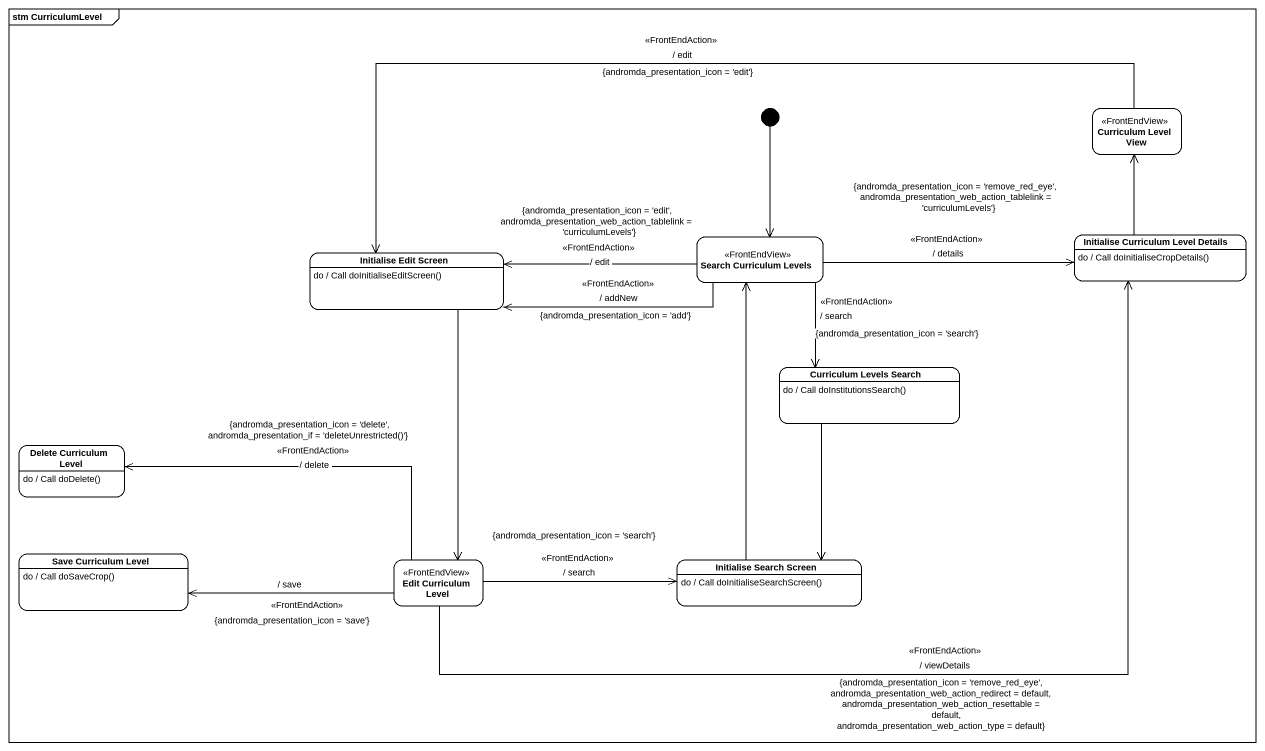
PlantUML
@startuml
mainframe stm CurriculumLevel
hide empty description
state "Curriculum Level View" as Curriculum_Level_View <<FrontEndView>>
state "Search Curriculum Levels" as Search_Curriculum_Levels <<FrontEndView>>
state "Initialise Curriculum Level Details" as Initialise_Curriculum_Level
Initialise_Curriculum_Level : do / Call doInitialiseCropDetails()
state "Initialise Edit Screen" as Initialise_Edit_Screen
Initialise_Edit_Screen : do / Call doInitialiseEditScreen()
state "Curriculum Levels Search" as Curriculum_Levels_Search
Curriculum_Levels_Search : do / Call doInstitutionsSearch()
state "Delete Curriculum Level" as Delete_Curriculum_Level
Delete_Curriculum_Level : do / Call doDelete()
state "Save Curriculum Level" as Save_Curriculum_Level
Save_Curriculum_Level : do / Call doSaveCrop()
state "Edit Curriculum Level" as Edit_Curriculum_Level <<FrontEndView>>
state "Initialise Search Screen" as Initialise_Search_Screen
Initialise_Search_Screen : do / Call doInitialiseSearchScreen()
[*] --> Search_Curriculum_Levels
Curriculum_Level_View -left-> Initialise_Edit_Screen : <<FrontEndAction>>\n/ edit\n{andromda_presentation_icon = 'edit'}
Search_Curriculum_Levels -right-> Initialise_Curriculum_Level : {andromda_presentation_icon = 'remove_red_eye', andromda_presentation_web_action_tablelink = 'curriculumLevels'}\n<<FrontEndAction>>\n/ details
Search_Curriculum_Levels -left-> Initialise_Edit_Screen : {andromda_presentation_icon = 'edit', andromda_presentation_web_action_tablelink = 'curriculumLevels'}\n<<FrontEndAction>>\n/ edit
Search_Curriculum_Levels -left-> Initialise_Edit_Screen : <<FrontEndAction>>\n/ addNew\n{andromda_presentation_icon = 'add'}
Search_Curriculum_Levels --> Curriculum_Levels_Search : <<FrontEndAction>>\n/ search\n{andromda_presentation_icon = 'search'}
Initialise_Curriculum_Level -up-> Curriculum_Level_View
Initialise_Edit_Screen --> Edit_Curriculum_Level
Curriculum_Levels_Search --> Initialise_Search_Screen
Edit_Curriculum_Level -right-> Initialise_Curriculum_Level : <<FrontEndAction>>\n/ viewDetails\n{andromda_presentation_icon = 'remove_red_eye', andromda_presentation_web_action_redirect = default, andromda_presentation_web_action_resettable = default, andromda_presentation_web_action_type = default}
Edit_Curriculum_Level -left-> Delete_Curriculum_Level : {andromda_presentation_icon = 'delete', andromda_presentation_if = 'deleteUnrestricted()'}\n<<FrontEndAction>>\n/ delete
Edit_Curriculum_Level -left-> Save_Curriculum_Level : / save\n<<FrontEndAction>>\n{andromda_presentation_icon = 'save'}
Edit_Curriculum_Level -right-> Initialise_Search_Screen : {andromda_presentation_icon = 'search'}\n<<FrontEndAction>>\n/ search
Initialise_Search_Screen -up-> Search_Curriculum_Levels
@enduml
